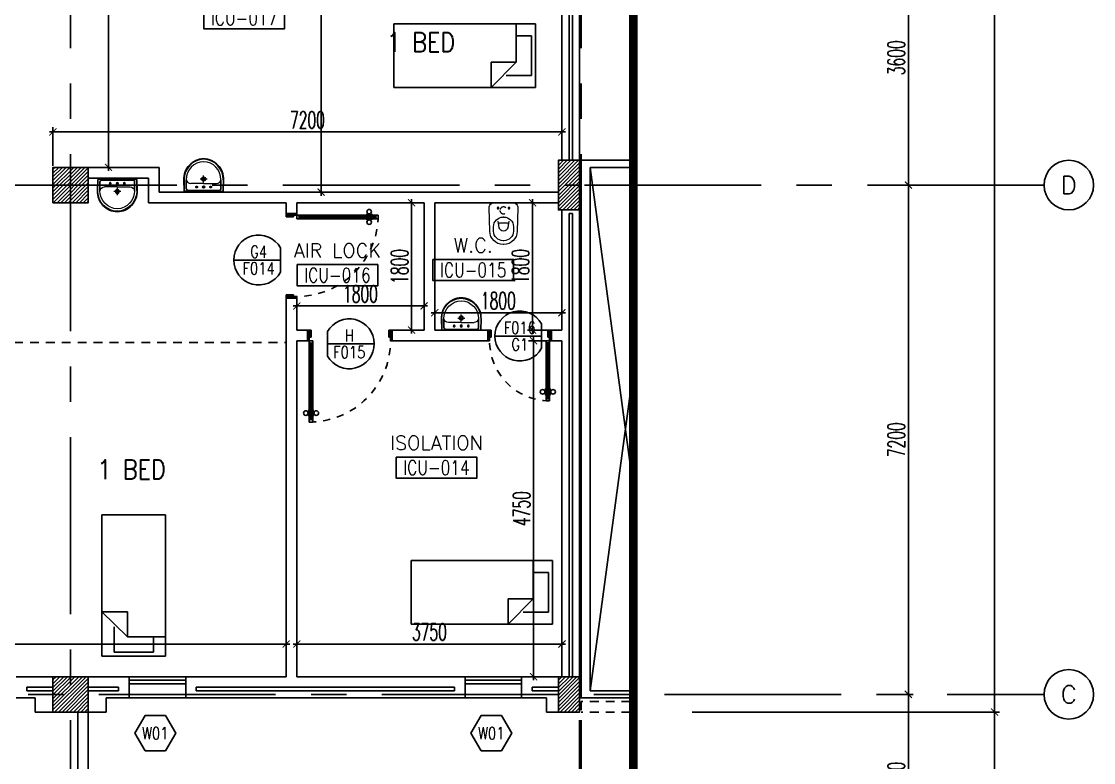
# Model space of a CAD drawing. Extents: x 275967.8 to 276060, y 57291.9 to 57371.4.
# Drawn here: x 276044.88 to 276060.05, y 57297.8 to 57308.28 of the extents above; entities that cross this region are included whole.
import ezdxf
from ezdxf.enums import TextEntityAlignment as Align

# ---------------------------------------------------------------- set-up
doc = ezdxf.new("R2010")
doc.units = 0
doc.header["$MEASUREMENT"] = 0
doc.header["$PDMODE"] = 34
for name, pattern in [('CENTER2', [1.125, 0.75, -0.125, 0.125, -0.125]), ('CENTERX2', [4, 2.5, -0.5, 0.5, -0.5]), ('DASHED', [0.75, 0.5, -0.25]), ('HIDDEN', [0.375, 0.25, -0.125]), ('HIDDEN2', [0.1875, 0.125, -0.0625])]:
    doc.linetypes.add(name, pattern=pattern)
doc.layers.get('0').update_dxf_attribs({"linetype": 'CONTINUOUS'})
doc.layers.get('DEFPOINTS').update_dxf_attribs({"linetype": 'CONTINUOUS'})
for name, color, linetype in [('A_CUBICLE_CURTAINS', 4, 'HIDDEN'), ('AX-CR', 2, 'CONTINUOUS'), ('AX-DIM', 4, 'CONTINUOUS'), ('AX-TXT', 2, 'CONTINUOUS'), ('AXES', 11, 'CENTERX2'), ('COL', 5, 'CONTINUOUS'), ('DIM', 4, 'CONTINUOUS'), ('DOOR', 7, 'CONTINUOUS'), ('DOOR-CR', 2, 'CONTINUOUS'), ('DOOR-NO', 3, 'CONTINUOUS'), ('ELEV', 2, 'CONTINUOUS'), ('FIX', 3, 'CONTINUOUS'), ('FUR', 4, 'CONTINUOUS'), ('HAT', 8, 'CONTINUOUS'), ('INSUL', 4, 'CONTINUOUS'), ('RM-BOX', 4, 'CONTINUOUS'), ('RM-NAME', 2, 'CONTINUOUS'), ('RM-NO', 2, 'CONTINUOUS'), ('ROOF', 7, 'CONTINUOUS'), ('RS20', 9, 'CONTINUOUS'), ('SHAFT', 3, 'CONTINUOUS'), ('STR', 5, 'CONTINUOUS'), ('WALL', 2, 'CONTINUOUS'), ('WIN', 3, 'CONTINUOUS'), ('WIN-BOX', 4, 'CONTINUOUS'), ('WIN-NO', 5, 'CONTINUOUS')]:
    doc.layers.add(name, color=color, linetype=linetype)
doc.styles.add('ROMANS', font='ROMANS.shx', dxfattribs={"width": 0.6})
doc.styles.add('RS20', font='ROMANS.shx', dxfattribs={"height": 0.2})
doc.dimstyles.new('STANDARD in', dxfattribs={"dimtxt": 0.24, "dimasz": 0.1, "dimexe": 0.07, "dimexo": 0.05, "dimgap": 0.05, "dimtad": 1, "dimdec": 0, "dimlfac": 1000, "dimzin": 0, "dimdsep": 46, "dimtxsty": 'ROMANS', "dimblk": 'ARCHTICK', "dimcen": 0.05, "dimdle": 0.05, "dimclrd": 4, "dimclre": 4, "dimclrt": 2, "dimadec": 0, "dimazin": 0, "dimtfac": 1, "dimtdec": 0, "dimtmove": 2, "dimatfit": 3, "dimfxl": 0, "dimtolj": 1, "dimtzin": 0, "dimarcsym": 0})

# ---------------------------------------------------------------- blocks, each defined once
blk = doc.blocks.new('*X19')
at = {"color": 0}
for p, q in [((73379, 118298), (73831, 118750)), ((73379, 118351), (73778, 118750)), ((73379, 118404), (73725, 118750)), ((73379, 118457), (73672, 118750)), ((73379, 118510), (73619, 118750)), ((73379, 118563), (73566, 118750)), ((73379, 118616), (73513, 118750)), ((73379, 118669), (73460, 118750)), ((73379, 118722), (73407, 118750)), ((73384, 118250), (73879, 118745)), ((73437, 118250), (73879, 118692)), ((73490, 118250), (73879, 118639)), ((73543, 118250), (73879, 118586)), ((73596, 118250), (73879, 118533)), ((73649, 118250), (73879, 118480)), ((73702, 118250), (73879, 118427)), ((73755, 118250), (73879, 118374)), ((73808, 118250), (73879, 118321)), ((73861, 118250), (73879, 118268))]:
    blk.add_line(p, q, dxfattribs=at)
blk = doc.blocks.new('COL50')
at = {"layer": 'COL'}
blk.add_lwpolyline([(-250, 250), (-250, -250), (250, -250), (250, 250)], close=True, dxfattribs=at)
blk = doc.blocks.new('*X20')
at = {"color": 0}
for p, q in [((84179, 118279), (84650, 118750)), ((84179, 118332), (84596, 118750)), ((84179, 118386), (84543, 118750)), ((84179, 118439), (84490, 118750)), ((84179, 118492), (84437, 118750)), ((84179, 118545), (84384, 118750)), ((84179, 118598), (84331, 118750)), ((84179, 118651), (84278, 118750)), ((84179, 118704), (84225, 118750)), ((84203, 118250), (84679, 118726)), ((84256, 118250), (84679, 118673)), ((84309, 118250), (84679, 118620)), ((84362, 118250), (84679, 118567)), ((84415, 118250), (84679, 118514)), ((84468, 118250), (84679, 118461)), ((84521, 118250), (84679, 118408)), ((84574, 118250), (84679, 118355)), ((84627, 118250), (84679, 118302))]:
    blk.add_line(p, q, dxfattribs=at)
blk = doc.blocks.new('WW1')
at = {"layer": 'WIN-BOX'}
blk.add_lwpolyline([(144, -250), (289, 0), (144, 250), (-144, 250), (-289, 0), (-144, -250)], close=True, dxfattribs=at)
at = {"layer": 'WIN-NO', "style": 'ROMANS', "width": 0.8}
blk.add_attdef('W00', text='', height=170, dxfattribs=at).set_placement((0, 0), align=Align.MIDDLE)
blk = doc.blocks.new('_ARCHTICK')
at = {"color": 0, "linetype": 'ByBlock', "const_width": 0.15}
blk.add_lwpolyline([(-0.5, -0.5), (0.5, 0.5)], dxfattribs=at)
blk = doc.blocks.new('*D133')
at = {"layer": 'AX-DIM', "color": 4, "lineweight": -2, "ltscale": 0.3}
for p, q in [((276058.645, 57298.563), (276058.645, 57293.238)), ((276057.995, 57298.513), (276058.715, 57298.513)), ((276052.925, 57293.288), (276058.715, 57293.288))]:
    blk.add_line(p, q, dxfattribs=at)
at = {"layer": 'DEFPOINTS', "color": 0, "ltscale": 0.3}
for p in [(276057.945, 57298.513), (276052.875, 57293.288), (276058.645, 57293.288)]:
    blk.add_point(p, dxfattribs=at)
at = {"layer": 'AX-DIM', "color": 4, "lineweight": -2, "ltscale": 0.3, "xscale": 0.1, "yscale": 0.1, "zscale": 0.1}
for p, rotation in [((276058.645, 57298.513), 90), ((276058.645, 57293.288), 270)]:
    blk.add_blockref('_ARCHTICK', p, dxfattribs=dict(at, rotation=rotation))
at = {"layer": 'AX-DIM', "color": 2, "ltscale": 0.3, "insert": (276058.475, 57295.9), "char_height": 0.24, "attachment_point": 5, "rotation": 90, "style": 'ROMANS'}
blk.add_mtext('\\A1;5225', dxfattribs=at)
blk = doc.blocks.new('AXR')
at = {"layer": 'AX-CR'}
blk.add_circle((350, 0), 350, dxfattribs=at)
at = {"layer": 'AX-TXT', "style": 'ROMANS'}
blk.add_attdef('AX', text='', height=250, dxfattribs=at).set_placement((350, 0), align=Align.MIDDLE)
blk = doc.blocks.new('*D152')
at = {"layer": 'AX-DIM', "color": 4, "lineweight": -2, "ltscale": 0.3}
for p, q in [((276058.645, 57357.883), (276058.645, 57298.463)), ((276056.803, 57357.833), (276058.715, 57357.833)), ((276054.365, 57298.513), (276058.715, 57298.513))]:
    blk.add_line(p, q, dxfattribs=at)
at = {"layer": 'DEFPOINTS', "color": 0, "ltscale": 0.3}
for p in [(276056.753, 57357.833), (276054.315, 57298.513), (276058.645, 57298.513)]:
    blk.add_point(p, dxfattribs=at)
at = {"layer": 'AX-DIM', "color": 4, "lineweight": -2, "ltscale": 0.3, "xscale": 0.1, "yscale": 0.1, "zscale": 0.1}
for p, rotation in [((276058.645, 57357.833), 90), ((276058.645, 57298.513), 270)]:
    blk.add_blockref('_ARCHTICK', p, dxfattribs=dict(at, rotation=rotation))
at = {"layer": 'AX-DIM', "color": 2, "ltscale": 0.3, "insert": (276058.475, 57328.173), "char_height": 0.24, "attachment_point": 5, "rotation": 90, "style": 'ROMANS'}
blk.add_mtext('\\A1;59320', dxfattribs=at)
blk = doc.blocks.new('*D151')
at = {"layer": 'AX-DIM', "color": 4, "lineweight": -2, "ltscale": 0.3}
for p, q in [((276057.425, 57306.013), (276057.425, 57298.713)), ((276057.075, 57305.963), (276057.495, 57305.963)), ((276057.075, 57298.763), (276057.495, 57298.763))]:
    blk.add_line(p, q, dxfattribs=at)
at = {"layer": 'DEFPOINTS', "color": 0, "ltscale": 0.3}
for p in [(276057.025, 57305.963), (276057.025, 57298.763), (276057.425, 57298.763)]:
    blk.add_point(p, dxfattribs=at)
at = {"layer": 'AX-DIM', "color": 4, "lineweight": -2, "ltscale": 0.3, "xscale": 0.1, "yscale": 0.1, "zscale": 0.1}
for p, rotation in [((276057.425, 57305.963), 90), ((276057.425, 57298.763), 270)]:
    blk.add_blockref('_ARCHTICK', p, dxfattribs=dict(at, rotation=rotation))
at = {"layer": 'AX-DIM', "color": 2, "ltscale": 0.3, "insert": (276057.255, 57302.363), "char_height": 0.24, "attachment_point": 5, "rotation": 90, "style": 'ROMANS'}
blk.add_mtext('\\A1;7200', dxfattribs=at)
blk = doc.blocks.new('*D150')
at = {"layer": 'AX-DIM', "color": 4, "lineweight": -2, "ltscale": 0.3}
for p, q in [((276057.075, 57298.763), (276057.495, 57298.763)), ((276057.425, 57298.813), (276057.425, 57296.313)), ((276057.075, 57296.363), (276057.495, 57296.363))]:
    blk.add_line(p, q, dxfattribs=at)
at = {"layer": 'DEFPOINTS', "color": 0, "ltscale": 0.3}
for p in [(276057.025, 57298.763), (276057.025, 57296.363), (276057.425, 57296.363)]:
    blk.add_point(p, dxfattribs=at)
at = {"layer": 'AX-DIM', "color": 4, "lineweight": -2, "ltscale": 0.3, "xscale": 0.1, "yscale": 0.1, "zscale": 0.1}
for p, rotation in [((276057.425, 57298.763), 90), ((276057.425, 57296.363), 270)]:
    blk.add_blockref('_ARCHTICK', p, dxfattribs=dict(at, rotation=rotation))
at = {"layer": 'AX-DIM', "color": 2, "ltscale": 0.3, "insert": (276057.255, 57297.563), "char_height": 0.24, "attachment_point": 5, "rotation": 90, "style": 'ROMANS'}
blk.add_mtext('\\A1;2400', dxfattribs=at)
blk = doc.blocks.new('*D144')
at = {"layer": 'AX-DIM', "color": 4, "lineweight": -2, "ltscale": 0.3}
for p, q in [((276057.425, 57309.613), (276057.425, 57305.913)), ((276057.075, 57309.563), (276057.495, 57309.563)), ((276057.075, 57305.963), (276057.495, 57305.963))]:
    blk.add_line(p, q, dxfattribs=at)
at = {"layer": 'DEFPOINTS', "color": 0, "ltscale": 0.3}
for p in [(276057.025, 57309.563), (276057.025, 57305.963), (276057.425, 57305.963)]:
    blk.add_point(p, dxfattribs=at)
at = {"layer": 'AX-DIM', "color": 4, "lineweight": -2, "ltscale": 0.3, "xscale": 0.1, "yscale": 0.1, "zscale": 0.1}
for p, rotation in [((276057.425, 57309.563), 90), ((276057.425, 57305.963), 270)]:
    blk.add_blockref('_ARCHTICK', p, dxfattribs=dict(at, rotation=rotation))
at = {"layer": 'AX-DIM', "color": 2, "ltscale": 0.3, "insert": (276057.255, 57307.763), "char_height": 0.24, "attachment_point": 5, "rotation": 90, "style": 'ROMANS'}
blk.add_mtext('\\A1;3600', dxfattribs=at)
blk = doc.blocks.new('C11')
at = {"layer": 'HAT'}
h = blk.add_hatch(dxfattribs=at)
h.set_pattern_fill('ANSI31', color=256, scale=300, style=0)
h.set_pattern_definition([(45, (-248556.182, -75061.005), (-26.5165043, 26.5165043), [])])
h.paths.add_polyline_path([(300, 700), (0, 700), (0, 350), (300, 350)])
h.paths.add_polyline_path([(300, 350), (0, 350), (0, 0), (300, 0)])
at = {"layer": 'COL'}
blk.add_lwpolyline([(300, 700), (300, 0), (0, 0), (0, 700)], close=True, dxfattribs=at)
blk = doc.blocks.new('C-300')
at = {"layer": 'HAT', "linetype": 'ByBlock', "ltscale": 0.3}
h = blk.add_hatch(dxfattribs=at)
h.set_pattern_fill('ANSI31', color=8, scale=300, style=0)
h.set_pattern_definition([(45, (-258496.182, -82361.005), (-26.5165043, 26.5165043), [])])
h.paths.add_polyline_path([(300, 500), (0, 500), (0, 250), (300, 250)])
h.paths.add_polyline_path([(300, 250), (0, 250), (0, 0), (300, 0)])
at = {"layer": 'COL'}
blk.add_lwpolyline([(0, 500), (300, 500), (300, 0), (0, 0)], close=True, dxfattribs=at)
blk = doc.blocks.new('DOOR100')
at = {"layer": 'DOOR', "color": 0, "linetype": 'ByBlock'}
for p, q in [((-75, 1218), (-82, 1218)), ((-82, 1128), (-82, 1218)), ((-25, 1300), (-75, 1300)), ((-75, 1300), (-25, 1300)), ((-75, 1250), (-75, 1300)), ((-58, 1250), (-75, 1250)), ((-42, 1270), (-58, 1270)), ((-58, 1250), (-58, 1270)), ((-42, 1250), (-42, 1270)), ((-25, 1250), (-42, 1250)), ((-25, 1250), (-25, 1300)), ((-25, 1218), (-18, 1218)), ((-18, 1128), (-18, 1218)), ((-82, 1205), (-91, 1205)), ((-91, 1205), (-91, 1140)), ((-82, 1140), (-91, 1140)), ((-82, 1205), (-82, 1140)), ((-75, 1128), (-82, 1128)), ((-25, 1128), (-18, 1128)), ((-18, 1205), (-9, 1205)), ((-18, 1205), (-18, 1140)), ((-18, 1140), (-9, 1140)), ((-9, 1205), (-9, 1140)), ((-75, 200), (-58, 200)), ((-75, 150), (-75, 200)), ((-58, 200), (-58, 180)), ((-58, 180), (-42, 180)), ((-42, 200), (-25, 200)), ((-42, 180), (-42, 200)), ((-25, 200), (-25, 150)), ((-1200, 0), (-1200, 150)), ((-1200, 150), (-1175, 150)), ((-1200, 150), (-1200, 0)), ((-1150, 0), (-1200, 0)), ((-1175, 150), (-1175, 100)), ((-1175, 100), (-1150, 100)), ((-1150, 100), (-1150, 0)), ((-75, 150), (-25, 150)), ((-50, 100), (-50, 0)), ((-25, 100), (-50, 100)), ((-50, 0), (0, 0)), ((0, 150), (-25, 150)), ((-25, 150), (-25, 100)), ((0, 150), (0, 0))]:
    blk.add_line(p, q, dxfattribs=at)
at = {"layer": 'DOOR', "linetype": 'ByBlock'}
for p, q in [((-75, 1250), (-75, 200)), ((-58, 200), (-58, 1250)), ((-42, 200), (-42, 1250)), ((-25, 200), (-25, 1250)), ((0, 0), (0, 150))]:
    blk.add_line(p, q, dxfattribs=at)
at = {"layer": 'DOOR', "color": 9, "linetype": 'ByBlock'}
for p, q in [((-1150, 0), (-1200, 114)), ((-1150, 0), (-1200, 40)), ((-1150, 0), (-1163, 100)), ((-50, 0), (0, 114)), ((-50, 0), (-37, 100)), ((-50, 0), (0, 40))]:
    blk.add_line(p, q, dxfattribs=at)
at = {"layer": 'DOOR', "color": 0, "linetype": 'ByBlock'}
for centre in [(-124, 1173), (24, 1173)]:
    blk.add_circle(centre, 32.4, dxfattribs=at)
at = {"layer": 'DOOR', "linetype": 'HIDDEN', "ltscale": 0.5}
blk.add_arc((-25, 150), 1150, 90, 180.0001, dxfattribs=at)
at = {"layer": 'DOOR', "color": 9, "linetype": 'ByBlock'}
for centre, radius, start, end in [((-1150, 0), 154, 103.7142, 108.8947), ((-1150, 0), 134, 100.72, 111.8402), ((-1150, 0), 94.4, 90, 121.9818), ((-1150, 0), 74.4, 90, 132.2236), ((-1150, 0), 54.4, 90, 156.7926), ((-1150, 0), 34.4, 90, 180), ((-1150, 0), 14.4, 90, 180), ((-50, 0), 94.4, 58.0182, 90), ((-50, 0), 74.4, 47.7764, 90), ((-50, 0), 54.4, 23.2074, 90), ((-50, 0), 34.4, 0, 90), ((-50, 0), 14.4, 0, 90), ((-50, 0), 134, 68.1598, 79.28), ((-50, 0), 114, 64.0838, 77.3774), ((-50, 0), 154, 71.1053, 76.2858)]:
    blk.add_arc(centre, radius, start, end, dxfattribs=at)
blk = doc.blocks.new('DOOR90')
at = {"layer": 'DOOR', "color": 0, "linetype": 'ByBlock'}
for p, q in [((-150, 0), (-150, -25)), ((-150, 0), (0, 0)), ((0, -50), (0, 0)), ((-1000, -25), (-1000, -75)), ((-1000, -75), (-1000, -25)), ((-950, -25), (-1000, -25)), ((-950, -75), (-1000, -75)), ((-970, -42), (-970, -58)), ((-950, -42), (-970, -42)), ((-950, -58), (-970, -58)), ((-950, -25), (-950, -42)), ((-950, -58), (-950, -75)), ((-918, -25), (-918, -18)), ((-828, -18), (-918, -18)), ((-918, -75), (-918, -82)), ((-828, -82), (-918, -82)), ((-905, -18), (-905, -9)), ((-905, -9), (-840, -9)), ((-905, -18), (-840, -18)), ((-905, -82), (-905, -91)), ((-905, -82), (-840, -82)), ((-905, -91), (-840, -91)), ((-840, -18), (-840, -9)), ((-840, -82), (-840, -91)), ((-828, -25), (-828, -18)), ((-828, -75), (-828, -82)), ((-200, -42), (-200, -25)), ((-200, -25), (-150, -25)), ((-180, -42), (-200, -42)), ((-200, -75), (-200, -58)), ((-200, -58), (-180, -58)), ((-150, -75), (-200, -75)), ((-180, -58), (-180, -42)), ((-150, -75), (-150, -25)), ((-150, -25), (-100, -25)), ((-100, -25), (-100, -50)), ((-100, -50), (0, -50)), ((-150, -900), (-150, -875)), ((-150, -875), (-100, -875)), ((0, -900), (-150, -900)), ((-150, -900), (0, -900)), ((-100, -850), (0, -850)), ((-100, -875), (-100, -850)), ((0, -850), (0, -900))]:
    blk.add_line(p, q, dxfattribs=at)
at = {"layer": 'DOOR', "color": 9, "linetype": 'ByBlock'}
for p, q in [((0, -50), (-114, 0)), ((0, -50), (-40, 0)), ((0, -50), (-100, -37)), ((0, -850), (-114, -900)), ((0, -850), (-100, -863)), ((0, -850), (-40, -900))]:
    blk.add_line(p, q, dxfattribs=at)
at = {"layer": 'DOOR', "linetype": 'ByBlock'}
for p, q in [((-200, -25), (-950, -25)), ((-200, -42), (-950, -42)), ((-200, -58), (-950, -58)), ((-950, -75), (-200, -75))]:
    blk.add_line(p, q, dxfattribs=at)
at = {"layer": 'DOOR', "color": 0, "linetype": 'ByBlock'}
for centre in [(-873, 24), (-873, -124)]:
    blk.add_circle(centre, 32.4, dxfattribs=at)
at = {"layer": 'DOOR', "color": 9, "linetype": 'ByBlock'}
for centre, radius, start, end in [((0, -50), 154, 161.1053, 166.2858), ((0, -50), 134, 158.1598, 169.28), ((0, -50), 94.4, 148.0182, 180), ((0, -50), 74.4, 137.7764, 180), ((0, -50), 114, 154.0838, 167.3774), ((0, -50), 54.4, 113.2074, 180), ((0, -50), 34.4, 90, 180), ((0, -50), 14.4, 90, 180), ((0, -850), 154, 193.7142, 198.8947), ((0, -850), 134, 190.72, 201.8402), ((0, -850), 94.4, 180, 211.9818), ((0, -850), 74.4, 180, 222.2236), ((0, -850), 54.4, 180, 246.7926), ((0, -850), 34.4, 180, 270), ((0, -850), 14.4, 180, 270)]:
    blk.add_arc(centre, radius, start, end, dxfattribs=at)
at = {"layer": 'DOOR', "linetype": 'HIDDEN', "ltscale": 0.5}
blk.add_arc((-150, -25), 850, 180, 270, dxfattribs=at)
blk = doc.blocks.new('DD1')
at = {"layer": 'DOOR-CR'}
blk.add_line((-308, 0), (353, 0), dxfattribs=at)
blk.add_lwpolyline([(-308, -173, 3.820224), (-308, 173)], format="xyb", close=True, dxfattribs=at)
at = {"layer": 'DOOR-NO', "color": 255, "style": 'ROMANS', "width": 0.8}
for tag, p in [('G', (0, 184)), ('000', (0, -141))]:
    blk.add_attdef(tag, text='', height=204, dxfattribs=at).set_placement(p, align=Align.MIDDLE)
blk = doc.blocks.new('LAV1')
at = {"layer": 'FIX', "linetype": 'ByBlock', "ltscale": 0.3}
for p, q in [((-280, 210), (-275, 50)), ((-245, 210), (-245, 85)), ((245, 210), (245, 85)), ((280, 210), (275, 50)), ((0, 60), (-220, 60)), ((0, 60), (220, 60))]:
    blk.add_line(p, q, dxfattribs=at)
at = {"layer": 'FIX', "linetype": 'Continuous', "lineweight": 20}
for p, q in [((-275, 210), (-275, 50)), ((0, 155), (-181, 155)), ((0, 155), (181, 155)), ((275, 210), (275, 50)), ((0, 50), (-275, 50)), ((0, 50), (-252, 50)), ((0, 50), (252, 50)), ((0, 50), (275, 50))]:
    blk.add_line(p, q, dxfattribs=at)
at = {"layer": 'FIX', "linetype": 'DASHED', "lineweight": 20, "ltscale": 0.05}
for p, q in [((50, 220), (-50, 220)), ((0, 170), (0, 270)), ((0, 170), (0, 270))]:
    blk.add_line(p, q, dxfattribs=at)
at = {"layer": 'FIX', "lineweight": 20}
for p, q in [((16, 107), (-15, 107)), ((0, 92), (0, 123))]:
    blk.add_line(p, q, dxfattribs=at)
for centre, radius in [((0, 220), 29.5), ((0, 220), 22.5), ((0, 107), 15.5)]:
    blk.add_circle(centre, radius, dxfattribs=at)
at = {"layer": 'FIX', "linetype": 'HIDDEN', "lineweight": 20, "ltscale": 0.05}
for centre in [(-100, 107), (100, 107)]:
    blk.add_circle(centre, 12.4, dxfattribs=at)
at = {"layer": 'FIX', "linetype": 'ByBlock', "ltscale": 0.3}
for centre, radius, start, end in [((7, 220), 287, 91.3776, 182.0064), ((-7, 220), 287, 357.9936, 88.6224), ((-220, 85), 24.9, 179.7021, 269.9486), ((220, 85), 24.9, 270.0514, 0.2979)]:
    blk.add_arc(centre, radius, start, end, dxfattribs=at)
at = {"layer": 'FIX', "linetype": 'Continuous', "lineweight": 20}
for centre, radius, start, end in [((8, 217), 283, 91.6988, 181.351), ((8, 212), 253, 91.7328, 180.4884), ((-8, 217), 283, 358.649, 88.3012), ((-8, 212), 253, 359.5116, 88.2672), ((-179, 222), 66.9, 190.2006, 268.0786), ((179, 222), 66.9, 271.9214, 349.7994)]:
    blk.add_arc(centre, radius, start, end, dxfattribs=at)
blk = doc.blocks.new('WC1')
at = {"layer": 'FIX', "lineweight": 20}
for p, q in [((-210, 204), (-538, 194)), ((-727, 5), (-727, -5)), ((-674, 5), (-674, -5)), ((-534, 24), (-540, 0)), ((-540, 0), (-534, -24)), ((-475, 141), (-538, 141)), ((-395, 76), (-490, 60)), ((-339, 5), (-339, -5)), ((-538, -141), (-475, -141)), ((-490, -60), (-395, -76)), ((-538, -194), (-210, -204))]:
    blk.add_line(p, q, dxfattribs=at)
at = {"layer": 'FIX', "linetype": 'Continuous', "lineweight": 20}
blk.add_line((-420, -47), (-420, 45), dxfattribs=at)
at = {"layer": 'FIX', "lineweight": 20}
blk.add_lwpolyline([(-213, -204), (-210, -204, 0.414214), (-137, -131), (-137, 0), (-137, 131, 0.414214), (-210, 204)], format="xyb", dxfattribs=at)
at = {"layer": 'FIX', "linetype": 'HIDDEN2', "lineweight": 20, "ltscale": 0.3}
blk.add_circle((-245, 0), 49.8, dxfattribs=at)
at = {"layer": 'FIX', "linetype": 'HIDDEN', "lineweight": 20, "ltscale": 0.05}
for centre in [(-213, 78), (-213, -77)]:
    blk.add_circle(centre, 11.6, dxfattribs=at)
at = {"layer": 'FIX', "lineweight": 20}
for centre, radius, start, end in [((-538, 5), 189, 90, 180), ((-538, 5), 136, 90, 180), ((-473, -7), 68.2, 128.9242, 152.8468), ((-464, -18), 82, 108.496, 128.9242), ((-475, 5), 136, 360, 90), ((-538, -5), 189, 180, 270), ((-538, -5), 136, 180, 270), ((-473, 7), 68.2, 207.1532, 231.0758), ((-464, 18), 82, 231.0758, 251.504), ((-475, -5), 136, 270, 0)]:
    blk.add_arc(centre, radius, start, end, dxfattribs=at)
at = {"layer": 'FIX', "linetype": 'Continuous', "lineweight": 20}
for centre, start, end in [((-443, 46), 357.6662, 91.6121), ((-442, -46), 268.3879, 2.3338)]:
    blk.add_arc(centre, 22.3, start, end, dxfattribs=at)
blk = doc.blocks.new('*D224')
at = {"layer": 'DEFPOINTS', "color": 0, "linetype": 'ByBlock', "ltscale": 0.3}
for p in [(276024.525, 57300.033), (276048.625, 57300.033), (276048.625, 57299.475)]:
    blk.add_point(p, dxfattribs=at)
at = {"layer": 'DIM', "color": 4, "linetype": 'ByBlock', "lineweight": -2, "ltscale": 0.3}
for p, q in [((276024.525, 57299.983), (276024.525, 57299.405)), ((276048.625, 57299.983), (276048.625, 57299.405)), ((276024.475, 57299.475), (276048.675, 57299.475))]:
    blk.add_line(p, q, dxfattribs=at)
at = {"layer": 'DIM', "color": 4, "linetype": 'ByBlock', "lineweight": -2, "ltscale": 0.3, "xscale": 0.1, "yscale": 0.1, "zscale": 0.1, "rotation": 180}
blk.add_blockref('_ARCHTICK', (276024.525, 57299.475), dxfattribs=at)
at = {"layer": 'DIM', "color": 4, "linetype": 'ByBlock', "lineweight": -2, "ltscale": 0.3, "xscale": 0.1, "yscale": 0.1, "zscale": 0.1}
blk.add_blockref('_ARCHTICK', (276048.625, 57299.475), dxfattribs=at)
at = {"layer": 'DIM', "color": 2, "linetype": 'ByBlock', "ltscale": 0.3, "insert": (276036.575, 57299.645), "char_height": 0.24, "attachment_point": 5, "style": 'ROMANS'}
blk.add_mtext('\\A1;24100', dxfattribs=at)
blk = doc.blocks.new('*D134')
at = {"layer": 'DEFPOINTS', "color": 0, "linetype": 'ByBlock', "ltscale": 0.3}
for p in [(276049.559, 57314.013), (276049.118, 57305.863), (276049.494, 57305.863)]:
    blk.add_point(p, dxfattribs=at)
at = {"layer": 'DIM', "color": 4, "linetype": 'ByBlock', "lineweight": -2, "ltscale": 0.3}
for p, q in [((276049.509, 57314.013), (276049.048, 57314.013)), ((276049.118, 57314.063), (276049.118, 57305.813)), ((276049.444, 57305.863), (276049.048, 57305.863))]:
    blk.add_line(p, q, dxfattribs=at)
at = {"layer": 'DIM', "color": 4, "linetype": 'ByBlock', "lineweight": -2, "ltscale": 0.3, "xscale": 0.1, "yscale": 0.1, "zscale": 0.1}
for p, rotation in [((276049.118, 57314.013), 90), ((276049.118, 57305.863), 270)]:
    blk.add_blockref('_ARCHTICK', p, dxfattribs=dict(at, rotation=rotation))
at = {"layer": 'DIM', "color": 2, "linetype": 'ByBlock', "ltscale": 0.3, "insert": (276048.948, 57309.938), "char_height": 0.24, "attachment_point": 5, "rotation": 90, "style": 'ROMANS'}
blk.add_mtext('\\A1;8150', dxfattribs=at)
blk = doc.blocks.new('*D167')
at = {"layer": 'DEFPOINTS', "color": 0, "linetype": 'ByBlock', "ltscale": 0.3}
for p in [(276052.525, 57306.714), (276052.525, 57306.49), (276045.325, 57306.186)]:
    blk.add_point(p, dxfattribs=at)
at = {"layer": 'DIM', "color": 4, "linetype": 'ByBlock', "lineweight": -2, "ltscale": 0.3}
for p, q in [((276045.325, 57306.236), (276045.325, 57306.784)), ((276052.525, 57306.54), (276052.525, 57306.784)), ((276045.275, 57306.714), (276052.575, 57306.714))]:
    blk.add_line(p, q, dxfattribs=at)
at = {"layer": 'DIM', "color": 4, "linetype": 'ByBlock', "lineweight": -2, "ltscale": 0.3, "xscale": 0.1, "yscale": 0.1, "zscale": 0.1, "rotation": 180}
blk.add_blockref('_ARCHTICK', (276045.325, 57306.714), dxfattribs=at)
at = {"layer": 'DIM', "color": 4, "linetype": 'ByBlock', "lineweight": -2, "ltscale": 0.3, "xscale": 0.1, "yscale": 0.1, "zscale": 0.1}
blk.add_blockref('_ARCHTICK', (276052.525, 57306.714), dxfattribs=at)
at = {"layer": 'DIM', "color": 2, "linetype": 'ByBlock', "ltscale": 0.3, "insert": (276048.925, 57306.884), "char_height": 0.24, "attachment_point": 5, "style": 'ROMANS'}
blk.add_mtext('\\A1;7200', dxfattribs=at)
blk = doc.blocks.new('*D166')
at = {"layer": 'DEFPOINTS', "color": 0, "linetype": 'ByBlock', "ltscale": 0.3}
for p in [(276052.207, 57305.713), (276052.109, 57303.913), (276052.45, 57303.913)]:
    blk.add_point(p, dxfattribs=at)
at = {"layer": 'DIM', "color": 4, "linetype": 'ByBlock', "lineweight": -2, "ltscale": 0.3}
for p, q in [((276052.157, 57305.713), (276052.039, 57305.713)), ((276052.109, 57305.763), (276052.109, 57303.863)), ((276052.4, 57303.913), (276052.039, 57303.913))]:
    blk.add_line(p, q, dxfattribs=at)
at = {"layer": 'DIM', "color": 4, "linetype": 'ByBlock', "lineweight": -2, "ltscale": 0.3, "xscale": 0.1, "yscale": 0.1, "zscale": 0.1}
for p, rotation in [((276052.109, 57305.713), 90), ((276052.109, 57303.913), 270)]:
    blk.add_blockref('_ARCHTICK', p, dxfattribs=dict(at, rotation=rotation))
at = {"layer": 'DIM', "color": 2, "linetype": 'ByBlock', "ltscale": 0.3, "insert": (276051.939, 57304.813), "char_height": 0.24, "attachment_point": 5, "rotation": 90, "style": 'ROMANS'}
blk.add_mtext('\\A1;1800', dxfattribs=at)
blk = doc.blocks.new('*D165')
at = {"layer": 'DEFPOINTS', "color": 0, "linetype": 'ByBlock', "ltscale": 0.3}
for p in [(276050.725, 57304.181), (276050.725, 57304.158), (276052.525, 57304.181)]:
    blk.add_point(p, dxfattribs=at)
at = {"layer": 'DIM', "color": 4, "linetype": 'ByBlock', "lineweight": -2, "ltscale": 0.3}
for p, q in [((276052.575, 57304.158), (276050.675, 57304.158)), ((276050.725, 57304.131), (276050.725, 57304.088)), ((276052.525, 57304.131), (276052.525, 57304.088))]:
    blk.add_line(p, q, dxfattribs=at)
at = {"layer": 'DIM', "color": 4, "linetype": 'ByBlock', "lineweight": -2, "ltscale": 0.3, "xscale": 0.1, "yscale": 0.1, "zscale": 0.1, "rotation": 180}
blk.add_blockref('_ARCHTICK', (276050.725, 57304.158), dxfattribs=at)
at = {"layer": 'DIM', "color": 4, "linetype": 'ByBlock', "lineweight": -2, "ltscale": 0.3, "xscale": 0.1, "yscale": 0.1, "zscale": 0.1}
blk.add_blockref('_ARCHTICK', (276052.525, 57304.158), dxfattribs=at)
at = {"layer": 'DIM', "color": 2, "linetype": 'ByBlock', "ltscale": 0.3, "insert": (276051.625, 57304.328), "char_height": 0.24, "attachment_point": 5, "style": 'ROMANS'}
blk.add_mtext('\\A1;1800', dxfattribs=at)
blk = doc.blocks.new('*D164')
at = {"layer": 'DEFPOINTS', "color": 0, "linetype": 'ByBlock', "ltscale": 0.3}
for p in [(276048.775, 57304.254), (276048.775, 57304.041), (276050.575, 57304.122)]:
    blk.add_point(p, dxfattribs=at)
at = {"layer": 'DIM', "color": 4, "linetype": 'ByBlock', "lineweight": -2, "ltscale": 0.3}
for p, q in [((276048.775, 57304.091), (276048.775, 57304.324)), ((276050.575, 57304.172), (276050.575, 57304.324)), ((276050.625, 57304.254), (276048.725, 57304.254))]:
    blk.add_line(p, q, dxfattribs=at)
at = {"layer": 'DIM', "color": 4, "linetype": 'ByBlock', "lineweight": -2, "ltscale": 0.3, "xscale": 0.1, "yscale": 0.1, "zscale": 0.1, "rotation": 180}
blk.add_blockref('_ARCHTICK', (276048.775, 57304.254), dxfattribs=at)
at = {"layer": 'DIM', "color": 4, "linetype": 'ByBlock', "lineweight": -2, "ltscale": 0.3, "xscale": 0.1, "yscale": 0.1, "zscale": 0.1}
blk.add_blockref('_ARCHTICK', (276050.575, 57304.254), dxfattribs=at)
at = {"layer": 'DIM', "color": 2, "linetype": 'ByBlock', "ltscale": 0.3, "insert": (276049.675, 57304.424), "char_height": 0.24, "attachment_point": 5, "style": 'ROMANS'}
blk.add_mtext('\\A1;1800', dxfattribs=at)
blk = doc.blocks.new('*D163')
at = {"layer": 'DEFPOINTS', "color": 0, "linetype": 'ByBlock', "ltscale": 0.3}
for p in [(276050.584, 57305.713), (276050.399, 57303.913), (276050.568, 57303.913)]:
    blk.add_point(p, dxfattribs=at)
at = {"layer": 'DIM', "color": 4, "linetype": 'ByBlock', "lineweight": -2, "ltscale": 0.3}
for p, q in [((276050.534, 57305.713), (276050.329, 57305.713)), ((276050.399, 57305.763), (276050.399, 57303.863)), ((276050.518, 57303.913), (276050.329, 57303.913))]:
    blk.add_line(p, q, dxfattribs=at)
at = {"layer": 'DIM', "color": 4, "linetype": 'ByBlock', "lineweight": -2, "ltscale": 0.3, "xscale": 0.1, "yscale": 0.1, "zscale": 0.1}
for p, rotation in [((276050.399, 57305.713), 90), ((276050.399, 57303.913), 270)]:
    blk.add_blockref('_ARCHTICK', p, dxfattribs=dict(at, rotation=rotation))
at = {"layer": 'DIM', "color": 2, "linetype": 'ByBlock', "ltscale": 0.3, "insert": (276050.229, 57304.813), "char_height": 0.24, "attachment_point": 5, "rotation": 90, "style": 'ROMANS'}
blk.add_mtext('\\A1;1800', dxfattribs=at)
blk = doc.blocks.new('*D162')
at = {"layer": 'DEFPOINTS', "color": 0, "linetype": 'ByBlock', "ltscale": 0.3}
for p in [(276052.124, 57303.763), (276052.374, 57303.763), (276051.954, 57299.013)]:
    blk.add_point(p, dxfattribs=at)
at = {"layer": 'DIM', "color": 4, "linetype": 'ByBlock', "lineweight": -2, "ltscale": 0.3}
for p, q in [((276052.324, 57303.763), (276052.054, 57303.763)), ((276052.124, 57298.963), (276052.124, 57303.813)), ((276052.004, 57299.013), (276052.194, 57299.013))]:
    blk.add_line(p, q, dxfattribs=at)
at = {"layer": 'DIM', "color": 4, "linetype": 'ByBlock', "lineweight": -2, "ltscale": 0.3, "xscale": 0.1, "yscale": 0.1, "zscale": 0.1}
for p, rotation in [((276052.124, 57303.763), 90), ((276052.124, 57299.013), 270)]:
    blk.add_blockref('_ARCHTICK', p, dxfattribs=dict(at, rotation=rotation))
at = {"layer": 'DIM', "color": 2, "linetype": 'ByBlock', "ltscale": 0.3, "insert": (276051.954, 57301.388), "char_height": 0.24, "attachment_point": 5, "rotation": 90, "style": 'ROMANS'}
blk.add_mtext('\\A1;4750', dxfattribs=at)
blk = doc.blocks.new('*D161')
at = {"layer": 'DEFPOINTS', "color": 0, "linetype": 'ByBlock', "ltscale": 0.3}
for p in [(276048.775, 57299.721), (276052.525, 57299.721), (276052.525, 57299.475)]:
    blk.add_point(p, dxfattribs=at)
at = {"layer": 'DIM', "color": 4, "linetype": 'ByBlock', "lineweight": -2, "ltscale": 0.3}
for p, q in [((276048.775, 57299.671), (276048.775, 57299.405)), ((276052.525, 57299.671), (276052.525, 57299.405)), ((276048.725, 57299.475), (276052.575, 57299.475))]:
    blk.add_line(p, q, dxfattribs=at)
at = {"layer": 'DIM', "color": 4, "linetype": 'ByBlock', "lineweight": -2, "ltscale": 0.3, "xscale": 0.1, "yscale": 0.1, "zscale": 0.1, "rotation": 180}
blk.add_blockref('_ARCHTICK', (276048.775, 57299.475), dxfattribs=at)
at = {"layer": 'DIM', "color": 4, "linetype": 'ByBlock', "lineweight": -2, "ltscale": 0.3, "xscale": 0.1, "yscale": 0.1, "zscale": 0.1}
blk.add_blockref('_ARCHTICK', (276052.525, 57299.475), dxfattribs=at)
at = {"layer": 'DIM', "color": 2, "linetype": 'ByBlock', "ltscale": 0.3, "insert": (276050.65, 57299.645), "char_height": 0.24, "attachment_point": 5, "style": 'ROMANS'}
blk.add_mtext('\\A1;3750', dxfattribs=at)
blk = doc.blocks.new('RM1')
at = {"layer": 'RM-BOX'}
blk.add_lwpolyline([(570, -200), (-570, -200), (-570, -500), (570, -500)], close=True, dxfattribs=at)
at = {"layer": 'RM-NAME', "style": 'ROMANS'}
for tag, p in [('ROOMNAME1', (0, 324)), ('ROOMNAME2', (0, 0))]:
    blk.add_attdef(tag, text='', height=200, dxfattribs=at).set_placement(p, align=Align.MIDDLE)
at = {"layer": 'RM-NO', "style": 'ROMANS', "width": 0.8}
blk.add_attdef('ROOMNO', text='', height=200, dxfattribs=at).set_placement((0, -350), align=Align.MIDDLE)
blk = doc.blocks.new('*D782')
at = {"layer": 'DEFPOINTS', "color": 0, "linetype": 'ByBlock', "ltscale": 0.3}
for p in [(276046.531, 57311.313), (276046.111, 57306.213), (276046.49, 57306.213)]:
    blk.add_point(p, dxfattribs=at)
at = {"layer": 'DIM', "color": 4, "linetype": 'ByBlock', "lineweight": -2, "ltscale": 0.3}
for p, q in [((276046.481, 57311.313), (276046.041, 57311.313)), ((276046.111, 57311.363), (276046.111, 57306.163)), ((276046.44, 57306.213), (276046.041, 57306.213))]:
    blk.add_line(p, q, dxfattribs=at)
at = {"layer": 'DIM', "color": 4, "linetype": 'ByBlock', "lineweight": -2, "ltscale": 0.3, "xscale": 0.1, "yscale": 0.1, "zscale": 0.1}
for p, rotation in [((276046.111, 57311.313), 90), ((276046.111, 57306.213), 270)]:
    blk.add_blockref('_ARCHTICK', p, dxfattribs=dict(at, rotation=rotation))
at = {"layer": 'DIM', "color": 2, "linetype": 'ByBlock', "ltscale": 0.3, "insert": (276045.941, 57308.763), "char_height": 0.24, "attachment_point": 5, "rotation": 90, "style": 'ROMANS'}
blk.add_mtext('\\A1;5100', dxfattribs=at)

msp = doc.modelspace()

# ---------------------------------------------------------------- linework, layer by layer
at = {"layer": 'A_CUBICLE_CURTAINS', "ltscale": 0.5}
msp.add_line((276024.5255, 57303.7356), (276048.6255, 57303.7356), dxfattribs=at)
at = {"layer": 'AXES'}
for p, q in [((276052.7755, 57291.8986), (276052.7755, 57370.3613)), ((276052.7955, 57291.8986), (276052.7955, 57370.3613)), ((276045.5755, 57291.8986), (276045.5755, 57352.4829)), ((276036.5755, 57305.9629), (276052.7755, 57305.9629)), ((276059.3451, 57305.9629), (276052.5255, 57305.9629)), ((276033.9755, 57298.7629), (276059.3451, 57298.7629))]:
    msp.add_line(p, q, dxfattribs=at)
at = {"layer": 'COL'}
for p, q in [((276052.7755, 57299.0129), (276052.4755, 57299.0129)), ((276052.7755, 57298.5129), (276052.7755, 57299.0129))]:
    msp.add_line(p, q, dxfattribs=at)
at = {"layer": 'ELEV', "linetype": 'CENTER2', "const_width": 0.12}
msp.add_lwpolyline([(276053.5351, 57296.8068), (276053.5351, 57360.645)], dxfattribs=at)
at = {"layer": 'FUR'}
for p, q in [((276050.1494, 57307.3413), (276050.1494, 57308.2413)), ((276050.1494, 57308.2413), (276052.1494, 57308.2413)), ((276051.8778, 57308.2413), (276051.8778, 57307.7025)), ((276052.1494, 57308.2413), (276052.1494, 57307.3413)), ((276051.8778, 57308.0714), (276052.094, 57308.0714)), ((276052.094, 57308.0714), (276052.094, 57307.5135)), ((276051.8778, 57307.7025), (276051.5244, 57307.7025)), ((276051.5244, 57307.3413), (276051.5244, 57307.7025)), ((276051.8778, 57307.7025), (276051.5244, 57307.3413)), ((276052.094, 57307.5135), (276051.7343, 57307.5135)), ((276052.1494, 57307.3413), (276050.1494, 57307.3413)), ((276046.0176, 57299.3032), (276046.0176, 57301.3032)), ((276046.0176, 57301.3032), (276046.9176, 57301.3032)), ((276046.9176, 57301.3032), (276046.9176, 57299.3032)), ((276050.3906, 57299.7539), (276050.3906, 57300.6539)), ((276050.3906, 57300.6539), (276052.3906, 57300.6539)), ((276052.119, 57300.6539), (276052.119, 57300.1151)), ((276052.3906, 57300.6539), (276052.3906, 57299.7539)), ((276052.119, 57300.484), (276052.3351, 57300.484)), ((276052.3351, 57300.484), (276052.3351, 57299.9261)), ((276052.119, 57300.1151), (276051.7655, 57300.1151)), ((276051.7655, 57299.7539), (276051.7655, 57300.1151)), ((276052.119, 57300.1151), (276051.7655, 57299.7539)), ((276046.0176, 57299.9283), (276046.3787, 57299.9283)), ((276046.3787, 57299.5748), (276046.0176, 57299.9283)), ((276046.3787, 57299.5748), (276046.3787, 57299.9283)), ((276052.3351, 57299.9261), (276051.9755, 57299.9261)), ((276046.1897, 57299.3587), (276046.1897, 57299.7184)), ((276052.3906, 57299.7539), (276050.3906, 57299.7539)), ((276046.9176, 57299.5748), (276046.3787, 57299.5748)), ((276046.7477, 57299.5748), (276046.7477, 57299.3587)), ((276046.9176, 57299.3032), (276046.0176, 57299.3032)), ((276046.7477, 57299.3587), (276046.1897, 57299.3587))]:
    msp.add_line(p, q, dxfattribs=at)
at = {"layer": 'INSUL'}
for p, q in [((276052.6255, 57311.5129), (276052.6255, 57306.3129)), ((276052.6755, 57311.5129), (276052.6755, 57306.3129)), ((276052.6255, 57305.5629), (276052.6755, 57305.5629)), ((276052.6255, 57305.5629), (276052.6255, 57299.0129)), ((276052.6755, 57305.5629), (276052.6755, 57299.0129)), ((276044.9543, 57298.8629), (276045.3255, 57298.8629)), ((276044.9543, 57298.8129), (276044.9543, 57298.8629)), ((276045.8255, 57298.8629), (276046.251, 57298.8629)), ((276046.251, 57298.8129), (276046.251, 57298.8629)), ((276047.351, 57298.8129), (276047.351, 57298.8629)), ((276047.351, 57298.8629), (276051.0043, 57298.8629)), ((276051.0043, 57298.8129), (276051.0043, 57298.8629)), ((276052.1043, 57298.8129), (276052.1043, 57298.8629)), ((276052.1043, 57298.8629), (276052.4755, 57298.8629)), ((276044.9543, 57298.8129), (276045.3255, 57298.8129)), ((276045.8255, 57298.8129), (276046.251, 57298.8129)), ((276047.351, 57298.8129), (276051.0043, 57298.8129)), ((276052.1043, 57298.8129), (276052.4755, 57298.8129))]:
    msp.add_line(p, q, dxfattribs=at)
at = {"layer": 'ROOF'}
for p, q in [((276052.7955, 57306.3129), (276052.7955, 57298.7129)), ((276053.4947, 57306.3129), (276052.7955, 57306.3129)), ((276053.4947, 57306.2129), (276052.9255, 57306.2129)), ((276052.9255, 57306.2129), (276052.9255, 57298.8129)), ((276053.4947, 57298.7129), (276052.7755, 57298.7129)), ((276053.4947, 57298.8129), (276052.9255, 57298.8129))]:
    msp.add_line(p, q, dxfattribs=at)
at = {"layer": 'SHAFT'}
for p, q in [((276053.4947, 57301.9799), (276052.9255, 57306.2129)), ((276052.9255, 57298.8129), (276053.4947, 57303.046))]:
    msp.add_line(p, q, dxfattribs=at)
at = {"layer": 'STR', "linetype": 'HIDDEN2'}
for p, q in [((276052.7955, 57298.6629), (276052.7955, 57298.5129)), ((276053.4947, 57298.6629), (276052.7964, 57298.6629)), ((276053.4947, 57298.5129), (276052.7964, 57298.5129))]:
    msp.add_line(p, q, dxfattribs=at)
at = {"layer": 'WALL', "linetype": 'ByBlock'}
for p, q in [((276052.5255, 57311.6629), (276052.5255, 57306.3129)), ((276052.7755, 57311.6629), (276052.7755, 57306.3129)), ((276052.7755, 57306.2129), (276052.7755, 57306.3129)), ((276052.7755, 57306.2129), (276052.7755, 57306.3129)), ((276045.8255, 57306.2129), (276046.8255, 57306.2129)), ((276046.8255, 57306.2129), (276046.8255, 57305.8629)), ((276045.8255, 57306.0629), (276046.6755, 57306.0629)), ((276046.6755, 57306.0629), (276046.6755, 57305.7129)), ((276046.8255, 57305.8629), (276052.4755, 57305.8629)), ((276046.6755, 57305.7129), (276048.6255, 57305.7129)), ((276048.6255, 57305.7129), (276048.6255, 57305.5629)), ((276048.7755, 57305.7129), (276048.7755, 57305.5629)), ((276048.7755, 57305.7129), (276050.5755, 57305.7129)), ((276050.5755, 57305.7129), (276050.5755, 57303.9129)), ((276050.7255, 57305.7129), (276050.7255, 57303.9129)), ((276050.7255, 57305.7129), (276052.4755, 57305.7129)), ((276052.7755, 57305.7129), (276052.7755, 57298.7129)), ((276048.6255, 57305.5629), (276048.7755, 57305.5629)), ((276052.5255, 57305.6129), (276052.5255, 57303.9129)), ((276048.6255, 57304.3629), (276048.7755, 57304.3629)), ((276048.6255, 57304.3629), (276048.6255, 57299.0129)), ((276048.7755, 57304.3629), (276048.7755, 57303.9129)), ((276048.7755, 57303.9129), (276048.9255, 57303.9129)), ((276048.9255, 57303.9129), (276048.9255, 57303.7629)), ((276050.1255, 57303.9129), (276050.1255, 57303.7629)), ((276050.1255, 57303.9129), (276050.5755, 57303.9129)), ((276050.7255, 57303.9129), (276051.4755, 57303.9129)), ((276051.4755, 57303.9129), (276051.4755, 57303.7629)), ((276052.3755, 57303.9129), (276052.3755, 57303.7629)), ((276052.3755, 57303.9129), (276052.5255, 57303.9129)), ((276048.7755, 57303.7629), (276048.9255, 57303.7629)), ((276048.7755, 57303.7629), (276048.7755, 57299.0129)), ((276050.1255, 57303.7629), (276051.4755, 57303.7629)), ((276052.3755, 57303.7629), (276052.5255, 57303.7629)), ((276052.5255, 57303.7629), (276052.5255, 57299.0129))]:
    msp.add_line(p, q, dxfattribs=at)
at = {"layer": 'WALL'}
for p, q in [((276052.7755, 57299.0129), (276052.7755, 57305.7129)), ((276052.7755, 57304.3629), (276052.7755, 57299.0129)), ((276045.3255, 57299.0129), (276044.8043, 57299.0129)), ((276045.8255, 57299.0129), (276046.4043, 57299.0129)), ((276046.4043, 57298.7129), (276046.4043, 57299.0129)), ((276047.2043, 57298.7129), (276047.2043, 57299.0129)), ((276047.2043, 57299.0129), (276048.6255, 57299.0129)), ((276048.7755, 57299.0129), (276051.1543, 57299.0129)), ((276051.1543, 57298.7129), (276051.1543, 57299.0129)), ((276052.4755, 57299.0129), (276051.9543, 57299.0129)), ((276051.9543, 57298.7129), (276051.9543, 57299.0129)), ((276045.0755, 57298.7129), (276044.8043, 57298.7129)), ((276045.0755, 57298.5129), (276045.0755, 57298.7129)), ((276046.0755, 57298.7129), (276046.4043, 57298.7129)), ((276046.0755, 57298.5129), (276046.0755, 57298.7129)), ((276047.2043, 57298.7129), (276051.1543, 57298.7129)), ((276052.3043, 57298.7129), (276051.9543, 57298.7129)), ((276052.3043, 57298.5129), (276052.3043, 57298.7129)), ((276046.0755, 57298.5129), (276045.0755, 57298.5129)), ((276045.6755, 57298.5129), (276045.6755, 57291.8986)), ((276045.8255, 57298.5129), (276045.8255, 57291.8986)), ((276052.4755, 57298.5129), (276052.3043, 57298.5129))]:
    msp.add_line(p, q, dxfattribs=at)
at = {"layer": 'WALL', "linetype": 'ByBlock', "ltscale": 0.3}
for points in [[(276052.4755, 57306.3129), (276052.7755, 57306.3129), (276052.7755, 57305.6129), (276052.4755, 57305.6129)], [(276045.3255, 57305.7129), (276045.8255, 57305.7129), (276045.8255, 57306.2129), (276045.3255, 57306.2129)], [(276045.3255, 57298.5129), (276045.8255, 57298.5129), (276045.8255, 57299.0129), (276045.3255, 57299.0129)], [(276052.4755, 57298.5129), (276052.7755, 57298.5129), (276052.7755, 57299.0129), (276052.4755, 57299.0129)]]:
    msp.add_lwpolyline(points, close=True, dxfattribs=at)
at = {"layer": 'WIN'}
for p, q in [((276046.4043, 57299.0129), (276047.2043, 57299.0129)), ((276051.1543, 57299.0129), (276051.9543, 57299.0129)), ((276046.4043, 57298.9629), (276047.2043, 57298.9629)), ((276046.4043, 57298.9129), (276047.2043, 57298.9129)), ((276051.1543, 57298.9629), (276051.9543, 57298.9629)), ((276051.1543, 57298.9129), (276051.9543, 57298.9129)), ((276046.4043, 57298.7129), (276047.2043, 57298.7129)), ((276051.1543, 57298.7129), (276051.9543, 57298.7129))]:
    msp.add_line(p, q, dxfattribs=at)

# ---------------------------------------------------------------- block references
at = {"layer": 'AXES', "xscale": 0.001, "yscale": 0.001, "zscale": 0.001}
for p, values in [((276059.3451, 57305.9629), {'AX': 'D'}), ((276059.3451, 57298.7629), {'AX': 'C'})]:
    msp.add_blockref('AXR', p, dxfattribs=at).add_auto_attribs(values)
at = {"layer": 'COL', "linetype": 'ByBlock', "xscale": 0.001, "yscale": 0.001, "zscale": 0.001}
msp.add_blockref('C11', (276052.4755, 57305.6129), dxfattribs=at)
at = {"layer": 'COL', "xscale": 0.001, "yscale": 0.001, "zscale": 0.001}
for p in [(276045.5755, 57305.9629), (276045.5755, 57298.7629)]:
    msp.add_blockref('COL50', p, dxfattribs=at)
at = {"layer": 'COL', "color": 6, "linetype": 'ByBlock', "ltscale": 0.3, "xscale": 0.001, "yscale": 0.001, "zscale": 0.001}
msp.add_blockref('C-300', (276052.4755, 57298.5129), dxfattribs=at)
at = {"layer": 'DOOR', "color": 0, "linetype": 'ByBlock', "yscale": 0.001, "zscale": 0.001}
for name, p, xscale, rotation in [('DOOR100', (276048.6255, 57305.5629), -0.001, 270), ('DOOR100', (276048.9255, 57303.9129), 0.001, 180), ('DOOR90', (276052.3755, 57303.9129), -0.001, 270)]:
    msp.add_blockref(name, p, dxfattribs=dict(at, xscale=xscale, rotation=rotation))
at = {"layer": 'DOOR-NO'}
ref = msp.add_blockref('DD1', (276048.2345, 57304.9033), dxfattribs=dict(at, xscale=-0.001, yscale=0.001, zscale=0.001))
ref.add_attrib('G', 'G4', dxfattribs={"height": 0.17, "style": 'ROMANS', "width": 0.8}).set_placement((276048.2345, 57305.0212), align=Align.MIDDLE)
ref.add_attrib('000', 'F014', dxfattribs={"height": 0.17, "style": 'ROMANS', "width": 0.8}).set_placement((276048.2345, 57304.7854), align=Align.MIDDLE)
ref = msp.add_blockref('DD1', (276051.9292, 57303.8287), dxfattribs=dict(at, xscale=0.001, yscale=0.001, zscale=0.001, rotation=180))
ref.add_attrib('G', 'G1', dxfattribs={"height": 0.17, "style": 'ROMANS', "width": 0.8}).set_placement((276051.9292, 57303.7108), align=Align.MIDDLE)
ref.add_attrib('000', 'F016', dxfattribs={"height": 0.17, "style": 'ROMANS', "width": 0.8}).set_placement((276051.9292, 57303.9466), align=Align.MIDDLE)
ref = msp.add_blockref('DD1', (276049.5167, 57303.7191), dxfattribs=dict(at, xscale=0.001, yscale=0.001, zscale=0.001))
ref.add_attrib('G', 'H', dxfattribs={"height": 0.17, "style": 'ROMANS', "width": 0.8}).set_placement((276049.5167, 57303.837), align=Align.MIDDLE)
ref.add_attrib('000', 'F015', dxfattribs={"height": 0.17, "style": 'ROMANS', "width": 0.8}).set_placement((276049.5167, 57303.6012), align=Align.MIDDLE)
at = {"layer": 'FIX', "yscale": 0.001, "zscale": 0.001}
for p, xscale in [((276047.4567, 57305.8284), 0.001), ((276051.1005, 57303.8629), -0.001)]:
    msp.add_blockref('LAV1', p, dxfattribs=dict(at, xscale=xscale))
at = {"layer": 'FIX', "xscale": -0.001, "yscale": 0.001, "zscale": 0.001}
for name, p, rotation in [('LAV1', (276046.2348, 57306.0925), 180), ('WC1', (276051.6983, 57305.8499), 270)]:
    msp.add_blockref(name, p, dxfattribs=dict(at, rotation=rotation))
at = {"layer": 'HAT', "xscale": 0.001, "yscale": 0.001, "zscale": 0.001}
for name, p in [('*X19', (275971.9463, 57187.4632)), ('*X20', (275961.1463, 57180.2632))]:
    msp.add_blockref(name, p, dxfattribs=at)
at = {"layer": 'RM-NAME'}
ref = msp.add_blockref('RM1', (276048.0296, 57308.6713), dxfattribs=dict(at, xscale=-0.001, yscale=0.001, zscale=0.001))
ref.add_attrib('ROOMNO', 'ICU-017', dxfattribs={"layer": 'RM-NO', "height": 0.2, "style": 'ROMANS', "width": 0.8}).set_placement((276048.0296, 57308.3213), align=Align.MIDDLE)
ref.add_attrib('ROOMNAME2', 'PATIENT AREA', dxfattribs={"height": 0.2, "style": 'ROMANS'}).set_placement((276048.0296, 57308.6713), align=Align.MIDDLE)
ref = msp.add_blockref('RM1', (276049.3502, 57305.038), dxfattribs=dict(at, xscale=-0.001, yscale=0.001, zscale=0.001))
ref.add_attrib('ROOMNO', 'ICU-016', dxfattribs={"layer": 'RM-NO', "height": 0.2, "style": 'ROMANS', "width": 0.8}).set_placement((276049.3502, 57304.688), align=Align.MIDDLE)
ref.add_attrib('ROOMNAME2', 'AIR LOCK', dxfattribs={"height": 0.2, "style": 'ROMANS'}).set_placement((276049.3502, 57305.038), align=Align.MIDDLE)
ref = msp.add_blockref('RM1', (276051.2703, 57305.1118), dxfattribs=dict(at, xscale=-0.001, yscale=0.001, zscale=0.001))
ref.add_attrib('ROOMNO', 'ICU-015', dxfattribs={"layer": 'RM-NO', "height": 0.2, "style": 'ROMANS', "width": 0.8}).set_placement((276051.2703, 57304.7618), align=Align.MIDDLE)
ref.add_attrib('ROOMNAME2', 'W.C.', dxfattribs={"height": 0.2, "style": 'ROMANS'}).set_placement((276051.2703, 57305.1118), align=Align.MIDDLE)
ref = msp.add_blockref('RM1', (276050.7505, 57302.3185), dxfattribs=dict(at, xscale=-0.001, yscale=0.001, zscale=0.001))
ref.add_attrib('ROOMNO', 'ICU-014', dxfattribs={"layer": 'RM-NO', "height": 0.2, "style": 'ROMANS', "width": 0.8}).set_placement((276050.7505, 57301.9685), align=Align.MIDDLE)
ref.add_attrib('ROOMNAME2', 'ISOLATION', dxfattribs={"height": 0.2, "style": 'ROMANS'}).set_placement((276050.7505, 57302.3185), align=Align.MIDDLE)
at = {"layer": 'WIN-NO'}
ref = msp.add_blockref('WW1', (276046.7721, 57298.2129), dxfattribs=dict(at, xscale=-0.001, yscale=0.001, zscale=0.001))
ref.add_attrib('W00', 'W01', dxfattribs={"height": 0.17, "style": 'ROMANS', "width": 0.8}).set_placement((276046.7721, 57298.2129), align=Align.MIDDLE)
ref = msp.add_blockref('WW1', (276051.5255, 57298.2129), dxfattribs=dict(at, xscale=-0.001, yscale=0.001, zscale=0.001))
ref.add_attrib('W00', 'W01', dxfattribs={"height": 0.17, "style": 'ROMANS', "width": 0.8}).set_placement((276051.5255, 57298.2129), align=Align.MIDDLE)

# ---------------------------------------------------------------- texts
at = {"layer": 'RS20', "style": 'RS20', "width": 0.85}
for p in [(276050.53, 57307.9816), (276046.4369, 57301.9436)]:
    msp.add_text('1 BED', height=0.2736, dxfattribs=at).set_placement(p, align=Align.MIDDLE)

# ---------------------------------------------------------------- dimensions: what is measured, and where the dimension line sits
at = {"layer": 'AX-DIM'}
for base, p1, p2, picture, middle in [((276058.6451, 57298.5129), (276056.7529, 57357.8329), (276054.3153, 57298.5129), '*D152', (276058.4751, 57328.1729)), ((276057.4253, 57305.9629), (276057.0253, 57309.5629), (276057.0253, 57305.9629), '*D144', (276057.2553, 57307.7629)), ((276057.4253, 57298.7629), (276057.0253, 57305.9629), (276057.0253, 57298.7629), '*D151', (276057.2553, 57302.3629)), ((276057.4253, 57296.3629), (276057.0253, 57298.7629), (276057.0253, 57296.3629), '*D150', (276057.2553, 57297.5629)), ((276058.6451, 57293.2879), (276057.9451, 57298.5129), (276052.8746, 57293.2879), '*D133', (276058.4751, 57295.9004))]:
    dim = msp.add_linear_dim(base=base, p1=p1, p2=p2, angle=270, dimstyle='STANDARD in', dxfattribs=at)
    dim.commit()
    dim.dimension.update_dxf_attribs({"geometry": picture, "text_midpoint": middle})
at = {"layer": 'DIM', "linetype": 'ByBlock', "ltscale": 0.3}
for base, p1, p2, picture, middle in [((276049.1175, 57305.8629), (276049.5595, 57314.0129), (276049.4939, 57305.8629), '*D134', (276048.9475, 57309.9379)), ((276046.1105, 57306.2129), (276046.5308, 57311.3129), (276046.4898, 57306.2129), '*D782', (276045.9405, 57308.7629)), ((276050.3993, 57303.9129), (276050.5843, 57305.7129), (276050.5681, 57303.9129), '*D163', (276050.2293, 57304.8129)), ((276052.1091, 57303.9129), (276052.2072, 57305.7129), (276052.4505, 57303.9129), '*D166', (276051.9391, 57304.8129)), ((276052.1241, 57303.7629), (276051.9543, 57299.0129), (276052.3741, 57303.7629), '*D162', (276051.9541, 57301.3879))]:
    dim = msp.add_linear_dim(base=base, p1=p1, p2=p2, angle=90, dimstyle='STANDARD in', dxfattribs=at)
    dim.commit()
    dim.dimension.update_dxf_attribs({"geometry": picture, "text_midpoint": middle})
for base, p1, p2, picture, middle in [((276052.5255, 57306.7142), (276045.3255, 57306.1856), (276052.5255, 57306.4899), '*D167', (276048.9255, 57306.8842)), ((276048.7755, 57304.2542), (276050.5755, 57304.1216), (276048.7755, 57304.0409), '*D164', (276049.6755, 57304.4242)), ((276050.7255, 57304.1583), (276052.5255, 57304.1814), (276050.7255, 57304.1814), '*D165', (276051.6255, 57304.3283)), ((276048.6255, 57299.475), (276024.5255, 57300.033), (276048.6255, 57300.033), '*D224', (276036.5755, 57299.645)), ((276052.5255, 57299.475), (276048.7755, 57299.721), (276052.5255, 57299.721), '*D161', (276050.6505, 57299.645))]:
    dim = msp.add_linear_dim(base=base, p1=p1, p2=p2, dimstyle='STANDARD in', dxfattribs=at)
    dim.commit()
    dim.dimension.update_dxf_attribs({"geometry": picture, "text_midpoint": middle})

doc.saveas('drawing.dxf')
